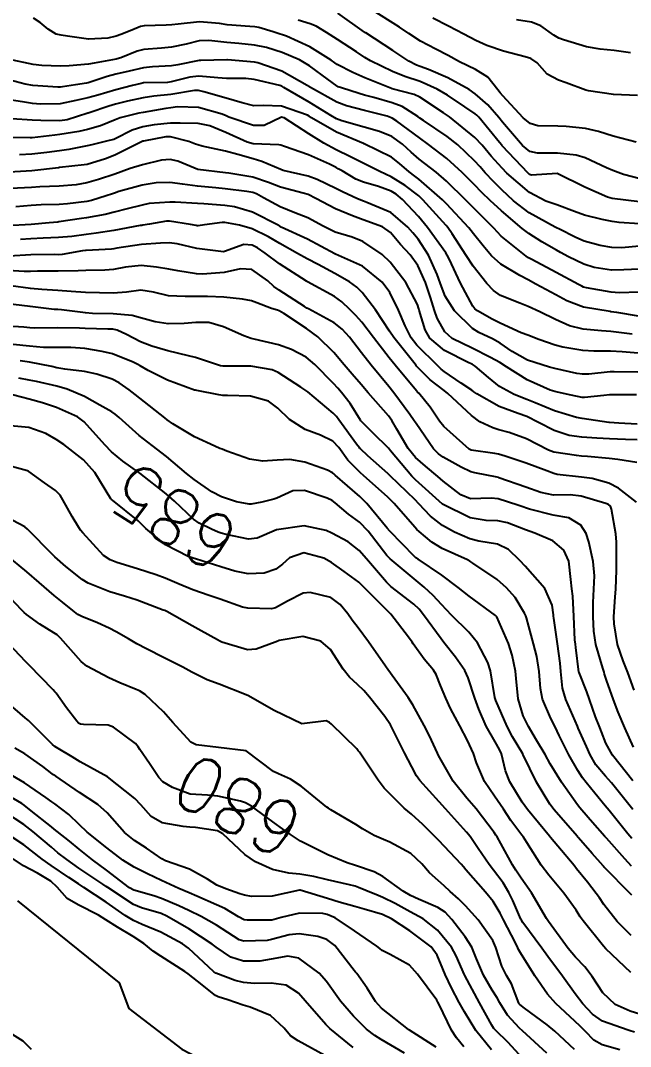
# Model space of a CAD drawing. Header units: metres. Extents: x 292545 to 299085, y 7450245 to 7463078.
# Drawn here: x 296658.6 to 296702.7, y 7454536.2 to 7454610.3 of the extents above; entities that cross this region are included whole.
import ezdxf
from ezdxf.enums import TextEntityAlignment as Align

# ---------------------------------------------------------------- set-up
doc = ezdxf.new("R2010")
doc.units = ezdxf.units.M
for name, color, linetype in [('Cotas', 45, 'Continuous'), ('Curvas de Nivel 1m', 11, 'Continuous'), ('Curvas de Nivel 5m', 15, 'Continuous'), ('Hidrografia', 140, 'Continuous')]:
    doc.layers.add(name, color=color, linetype=linetype)
doc.styles.add('Style-STANDARD', font='STANDARD.shx')

msp = doc.modelspace()

# ---------------------------------------------------------------- linework, layer by layer
at = {"layer": 'Curvas de Nivel 1m', "flags": 128}
for points, elevation in [([(296703.439, 7454598.886), (296702.235, 7454599.198), (296701.642, 7454599.404), (296701.446, 7454599.478), (296700.999, 7454599.663), (296699.455, 7454600.399), (296698.815, 7454600.598), (296697.458, 7454600.729), (296696.004, 7454600.728), (296695.459, 7454600.859), (296694.932, 7454601.285), (296693.488, 7454602.963), (296693.214, 7454603.304), (296692.419, 7454604.233), (296691.51, 7454605.024), (296691.058, 7454605.335), (296689.521, 7454606.184), (296688.122, 7454606.769), (296687.529, 7454606.992), (296687.257, 7454607.101), (296686.698, 7454607.383), (296685.544, 7454608.144), (296683.594, 7454609.42), (296683.563, 7454609.441), (296683.498, 7454609.486), (296681.577, 7454610.852)], 708), ([(296703.133, 7454601.52), (296701.474, 7454601.97), (296700.413, 7454602.287), (296699.482, 7454602.518), (296698.081, 7454602.654), (296697.484, 7454602.673), (296696.046, 7454602.713), (296695.487, 7454602.868), (296694.985, 7454603.285), (296693.509, 7454604.881), (296693.304, 7454605.096), (296693.139, 7454605.306), (296692.423, 7454606.218), (296691.527, 7454606.782), (296690.36, 7454607.342), (296689.54, 7454607.792), (296688.654, 7454608.251), (296687.555, 7454608.84), (296686.701, 7454609.383), (296686.021, 7454609.847), (296685.57, 7454610.137), (296683.685, 7454611.315)], 709), ([(296703.397, 7454595.63), (296701.905, 7454595.709), (296701.399, 7454595.782), (296700.685, 7454595.932), (296699.403, 7454596.257), (296698.685, 7454596.52), (296697.41, 7454597.006), (296696.604, 7454597.268), (296695.422, 7454597.88), (296693.787, 7454599.297), (296693.446, 7454599.658), (296692.664, 7454600.521), (296691.999, 7454601.322), (296691.471, 7454601.872), (296689.639, 7454603.349), (296689.494, 7454603.454), (296689.205, 7454603.643), (296687.507, 7454604.783), (296687.104, 7454604.971), (296685.513, 7454605.382), (296685.454, 7454605.401), (296683.521, 7454606.187), (296682.655, 7454606.564), (296681.53, 7454607.144), (296681.353, 7454607.264), (296681.102, 7454607.446), (296679.547, 7454608.421), (296677.867, 7454609.179), (296677.561, 7454609.295), (296677.415, 7454609.346), (296676.898, 7454609.5), (296675.858, 7454609.808), (296675.566, 7454609.858), (296675.205, 7454609.885), (296673.568, 7454610.02), (296673.006, 7454610.109), (296671.57, 7454610.235), (296670.039, 7454610.054), (296669.567, 7454610), (296669.171, 7454609.99), (296667.566, 7454609.934), (296667.301, 7454609.878), (296666.688, 7454609.619), (296665.887, 7454609.299), (296665.558, 7454609.187), (296664.955, 7454609.037), (296663.556, 7454608.97), (296662.034, 7454609.2), (296661.559, 7454609.26), (296661.215, 7454609.34), (296660.64, 7454609.694), (296660.039, 7454610.175), (296659.571, 7454610.484)], 706), ([(296703.375, 7454597.219), (296701.417, 7454597.464), (296701.073, 7454597.558), (296699.429, 7454598.281), (296697.443, 7454599.26), (296695.569, 7454599.15), (296695.442, 7454599.195), (296695.336, 7454599.281), (296693.463, 7454601.264), (296693.447, 7454601.285), (296693.43, 7454601.3), (296693.263, 7454601.507), (296691.761, 7454603.326), (296691.634, 7454603.468), (296691.495, 7454603.586), (296690.754, 7454604.084), (296689.509, 7454604.915), (296688.767, 7454605.357), (296687.518, 7454605.907), (296686.42, 7454606.284), (296685.525, 7454606.639), (296683.928, 7454607.416), (296683.536, 7454607.64), (296682.919, 7454608.049), (296681.555, 7454608.944), (296680.765, 7454609.452), (296680.007, 7454609.903), (296679.569, 7454610.085), (296678.709, 7454610.341)], 707), ([(296702.743, 7454607.994), (296701.547, 7454608.146), (296700.531, 7454608.238), (296699.551, 7454608.427), (296697.883, 7454608.922), (296697.56, 7454609.039), (296697.188, 7454609.256), (296696.245, 7454609.945), (296695.572, 7454610.194), (296694.49, 7454610.375)], 711), ([(296703.36, 7454592.34), (296702.26, 7454592.3), (296701.359, 7454592.284), (296700.115, 7454592.469), (296699.365, 7454592.709), (296698.245, 7454593.247), (296697.678, 7454593.558), (296697.378, 7454593.723), (296696.322, 7454594.332), (296695.389, 7454594.914), (296694.894, 7454595.285), (296693.412, 7454596.558), (296692.581, 7454597.313), (296691.99, 7454597.883), (296691.434, 7454598.458), (296690.574, 7454599.339), (296689.453, 7454600.354), (296688.131, 7454601.363), (296687.47, 7454601.831), (296685.844, 7454603.038), (296685.491, 7454603.267), (296685.146, 7454603.403), (296683.497, 7454603.811), (296682.202, 7454604.142), (296681.503, 7454604.411), (296679.609, 7454605.469), (296679.548, 7454605.505), (296679.514, 7454605.532), (296679.355, 7454605.632), (296677.53, 7454606.66), (296675.795, 7454607.26), (296675.54, 7454607.304), (296673.596, 7454607.486), (296673.542, 7454607.487), (296671.669, 7454607.43), (296671.541, 7454607.419), (296670.003, 7454607.116), (296669.535, 7454607.041), (296668.176, 7454606.961), (296667.532, 7454606.896), (296666.485, 7454606.664), (296665.525, 7454606.433), (296664.9, 7454606.268), (296663.515, 7454605.814), (296663.394, 7454605.782), (296662.596, 7454605.669), (296661.66, 7454605.53), (296661.511, 7454605.513), (296661.331, 7454605.503), (296659.512, 7454605.626), (296658.969, 7454605.715), (296657.519, 7454606.107)], 704), ([(296703.338, 7454590.695), (296701.904, 7454590.638), (296701.338, 7454590.675), (296699.56, 7454591.009), (296699.341, 7454591.054), (296699.216, 7454591.106), (296698.972, 7454591.236), (296697.356, 7454592.114), (296695.597, 7454593.05), (296695.371, 7454593.171), (296695.201, 7454593.282), (296693.387, 7454594.736), (296693.108, 7454595.022), (296692.849, 7454595.308), (296691.414, 7454596.751), (296690.833, 7454597.336), (296689.437, 7454598.714), (296688.679, 7454599.358), (296687.452, 7454600.307), (296686.885, 7454600.806), (296686.261, 7454601.388), (296685.471, 7454601.946), (296684.577, 7454602.309), (296683.481, 7454602.622), (296681.871, 7454603.061), (296681.489, 7454603.21), (296681.071, 7454603.454), (296679.502, 7454604.427), (296677.679, 7454605.488), (296677.514, 7454605.575), (296677.385, 7454605.622), (296675.521, 7454606.05), (296674.926, 7454606.122), (296673.522, 7454606.135), (296672.899, 7454606.17), (296671.524, 7454606.287), (296670.871, 7454606.221), (296669.517, 7454605.883), (296669.263, 7454605.846), (296667.516, 7454605.805), (296667.349, 7454605.778), (296666.722, 7454605.622), (296665.51, 7454605.308), (296664.225, 7454604.933), (296663.504, 7454604.742), (296662.637, 7454604.533), (296661.499, 7454604.303), (296660.064, 7454604.267), (296659.499, 7454604.333), (296658.766, 7454604.451), (296657.502, 7454604.633)], 703), ([(296703.32, 7454588.939), (296701.756, 7454589.206), (296701.323, 7454589.268), (296701.257, 7454589.278), (296699.327, 7454589.604), (296698.142, 7454590.059), (296697.335, 7454590.493), (296695.899, 7454591.274), (296695.347, 7454591.574), (296694.739, 7454591.9), (296693.364, 7454592.702), (296692.688, 7454593.31), (296692.083, 7454594.023), (296691.389, 7454594.912), (296691.044, 7454595.333), (296689.419, 7454597.074), (296689.138, 7454597.353), (296687.438, 7454598.856), (296687.147, 7454599.081), (296686.737, 7454599.381), (296686.039, 7454599.982), (296685.453, 7454600.435), (296683.485, 7454601.397), (296683.463, 7454601.405), (296683.426, 7454601.421), (296681.475, 7454602.243), (296679.666, 7454603.292), (296679.492, 7454603.406), (296679.38, 7454603.471), (296677.499, 7454604.139), (296676.165, 7454604.176), (296675.499, 7454604.165), (296674.665, 7454604.364), (296673.505, 7454604.709), (296671.893, 7454605.173), (296671.51, 7454605.262), (296671.2, 7454605.255), (296669.507, 7454604.972), (296668.263, 7454604.844), (296667.504, 7454604.738), (296666.365, 7454604.491), (296665.499, 7454604.276), (296665.01, 7454604.133), (296663.596, 7454603.659), (296663.52, 7454603.632), (296663.492, 7454603.622), (296662.01, 7454603.15), (296661.484, 7454603.081), (296660.093, 7454603.091), (296659.484, 7454603.108), (296658, 7454603.21)], 702), ([(296702.848, 7454587.654), (296701.309, 7454587.837), (296700.633, 7454587.894), (296699.311, 7454588), (296698.319, 7454588.251), (296697.317, 7454588.715), (296696.187, 7454589.271), (296695.327, 7454589.653), (296694.725, 7454589.89), (296693.334, 7454590.432), (296692.83, 7454590.799), (296692.346, 7454591.315), (296691.361, 7454592.567), (296690.86, 7454593.335), (296689.845, 7454594.889), (296689.516, 7454595.349), (296689.395, 7454595.499), (296687.715, 7454597.367), (296687.426, 7454597.647), (296686.452, 7454598.404), (296685.439, 7454599.017), (296684.621, 7454599.408), (296683.449, 7454599.988), (296682.497, 7454600.478), (296681.458, 7454600.979), (296680.55, 7454601.459), (296679.473, 7454602.124), (296677.691, 7454603.287), (296677.49, 7454603.325), (296676.247, 7454602.743), (296675.481, 7454602.729), (296673.698, 7454603.33), (296673.491, 7454603.419), (296673.209, 7454603.543), (296671.498, 7454604.044), (296669.992, 7454604.077), (296669.497, 7454604.015), (296669.129, 7454603.961), (296667.494, 7454603.678), (296667.189, 7454603.615), (296665.847, 7454603.275), (296665.485, 7454603.141), (296664.412, 7454602.717), (296663.475, 7454602.433), (296662.851, 7454602.287), (296661.469, 7454602.077), (296661.11, 7454602.043), (296659.465, 7454601.849), (296659.336, 7454601.84), (296657.465, 7454601.868)], 701), ([(296703.27, 7454584.892), (296701.552, 7454584.926), (296701.27, 7454584.915), (296699.728, 7454584.766), (296699.268, 7454584.752), (296698.845, 7454584.812), (296697.272, 7454585.17), (296696.87, 7454585.264), (296695.28, 7454585.765), (296694.177, 7454586.404), (296693.299, 7454587.007), (296692.752, 7454587.308), (296691.757, 7454587.772), (296691.31, 7454588.061), (296690.01, 7454589.343), (296689.333, 7454590.401), (296689.072, 7454591.086), (296688.975, 7454591.356), (296688.758, 7454591.949), (296688.141, 7454593.362), (296687.384, 7454594.504), (296686.987, 7454594.974), (296686.635, 7454595.381), (296685.409, 7454596.449), (296683.663, 7454597.174), (296683.42, 7454597.253), (296683, 7454597.426), (296681.915, 7454597.93), (296681.43, 7454598.17), (296680.07, 7454598.831), (296679.439, 7454599.065), (296677.628, 7454599.488), (296677.443, 7454599.547), (296676.075, 7454600.136), (296675.451, 7454600.318), (296674.341, 7454600.644), (296673.456, 7454600.883), (296671.768, 7454601.249), (296671.461, 7454601.325), (296671.287, 7454601.388), (296670.805, 7454601.57), (296669.468, 7454601.911), (296669.148, 7454601.913), (296667.52, 7454601.609), (296667.477, 7454601.596), (296667.425, 7454601.573), (296665.452, 7454600.578), (296664.777, 7454600.32), (296663.446, 7454599.923), (296663.229, 7454599.878), (296661.443, 7454599.69), (296661.374, 7454599.681), (296659.44, 7454599.457), (296657.814, 7454599.351)], 699), ([(296703.173, 7454583.271), (296701.253, 7454583.26), (296701.209, 7454583.255), (296700.807, 7454583.214), (296699.408, 7454583.071), (296699.251, 7454583.079), (296698.443, 7454583.242), (296697.451, 7454583.453), (296697.255, 7454583.493), (296696.923, 7454583.596), (296695.264, 7454584.354), (296693.761, 7454585.295), (296693.278, 7454585.611), (296692.622, 7454585.97), (296691.292, 7454586.629), (296689.844, 7454587.345), (296689.308, 7454587.811), (296688.763, 7454588.804), (296688.553, 7454589.362), (296688.263, 7454590.297), (296687.905, 7454591.372), (296687.361, 7454592.608), (296686.793, 7454593.379), (296686.114, 7454594.123), (296685.389, 7454594.989), (296684.799, 7454595.406), (296683.4, 7454595.923), (296682.643, 7454596.193), (296681.412, 7454596.696), (296679.982, 7454597.464), (296679.426, 7454597.734), (296679.059, 7454597.841), (296677.431, 7454598.265), (296676.55, 7454598.619), (296675.438, 7454598.993), (296673.699, 7454599.278), (296673.441, 7454599.311), (296671.443, 7454599.56), (296670.011, 7454600.144), (296669.45, 7454600.28), (296668.82, 7454600.226), (296667.446, 7454599.9), (296666.566, 7454599.623), (296665.439, 7454599.22), (296664.261, 7454598.826), (296663.432, 7454598.595), (296662.646, 7454598.453), (296661.429, 7454598.337), (296660.021, 7454598.293), (296659.428, 7454598.26), (296658.922, 7454598.221), (296657.427, 7454598.143)], 698), ([(296703.222, 7454581.143), (296701.896, 7454581.203), (296701.224, 7454581.262), (296701.163, 7454581.271), (296699.228, 7454581.546), (296698.838, 7454581.626), (296697.236, 7454582.107), (296695.84, 7454582.678), (296695.248, 7454582.931), (296694.335, 7454583.289), (296693.259, 7454583.867), (296692.465, 7454584.512), (296691.501, 7454585.327), (296691.275, 7454585.469), (296691.042, 7454585.567), (296689.29, 7454586.456), (296688.228, 7454587.366), (296687.89, 7454587.952), (296687.463, 7454589.378), (296687.431, 7454589.485), (296687.327, 7454589.801), (296686.495, 7454591.388), (296685.365, 7454592.864), (296684.788, 7454593.406), (296683.382, 7454594.344), (296682.604, 7454594.65), (296681.389, 7454595.03), (296680.519, 7454595.459), (296679.402, 7454596.054), (296678.471, 7454596.415), (296677.413, 7454596.854), (296676.209, 7454597.508), (296675.699, 7454597.789), (296675.427, 7454597.886), (296674.993, 7454597.959), (296673.429, 7454598.153), (296672.744, 7454598.232), (296671.431, 7454598.355), (296670.35, 7454598.494), (296669.433, 7454598.613), (296668.44, 7454598.592), (296667.431, 7454598.412), (296665.744, 7454597.954), (296665.425, 7454597.845), (296665.27, 7454597.796), (296664.827, 7454597.646), (296663.753, 7454597.321), (296663.417, 7454597.249), (296662.024, 7454597.063), (296661.413, 7454597.013), (296660.124, 7454596.988), (296659.411, 7454596.948), (296658.281, 7454596.85)], 697), ([(296703.211, 7454580.015), (296702.377, 7454580.033), (296701.212, 7454580.077), (296700.299, 7454580.133), (296699.213, 7454580.207), (296698.294, 7454580.324), (296697.217, 7454580.672), (296696.079, 7454581.271), (296695.229, 7454581.698), (296694.603, 7454581.916), (296693.24, 7454582.407), (296691.618, 7454583.325), (296691.411, 7454583.484), (296691.256, 7454583.606), (296690.499, 7454584.099), (296689.269, 7454584.944), (296689.043, 7454585.125), (296688.794, 7454585.357), (296687.295, 7454586.861), (296686.885, 7454587.384), (296686.448, 7454588.253), (296685.969, 7454589.394), (296685.335, 7454590.657), (296684.779, 7454591.406), (296683.36, 7454592.559), (296681.394, 7454593.428), (296681.373, 7454593.436), (296681.351, 7454593.45), (296679.383, 7454594.506), (296677.487, 7454595.394), (296677.392, 7454595.442), (296677.361, 7454595.458), (296677.308, 7454595.491), (296675.407, 7454596.469), (296674.102, 7454596.843), (296673.414, 7454596.94), (296671.894, 7454597.077), (296671.416, 7454597.093), (296669.815, 7454597.186), (296669.417, 7454597.198), (296667.935, 7454597.085), (296667.414, 7454596.984), (296666.339, 7454596.696), (296665.405, 7454596.459), (296664.744, 7454596.306), (296663.399, 7454596.068), (296663.05, 7454596.012), (296661.394, 7454595.762), (296661.325, 7454595.75), (296660.71, 7454595.69), (296659.392, 7454595.581), (296657.643, 7454595.475)], 696), ([(296703.158, 7454575.51), (296701.861, 7454576.515), (296701.178, 7454576.882), (296699.958, 7454577.222), (296699.184, 7454577.316), (296697.434, 7454577.505), (296697.186, 7454577.568), (296696.693, 7454577.76), (296695.193, 7454578.325), (296693.676, 7454578.817), (296693.2, 7454578.964), (296692.921, 7454579.025), (296691.202, 7454579.269), (296691.06, 7454579.331), (296689.227, 7454580.974), (296688.927, 7454581.355), (296688.25, 7454582.371), (296687.423, 7454583.377), (296687.335, 7454583.46), (296687.255, 7454583.543), (296685.72, 7454585.396), (296685.281, 7454585.937), (296684.145, 7454587.412), (296683.314, 7454588.504), (296682.884, 7454588.992), (296682.446, 7454589.433), (296681.868, 7454589.981), (296681.332, 7454590.371), (296679.381, 7454591.431), (296679.343, 7454591.452), (296679.31, 7454591.47), (296677.362, 7454592.731), (296676.328, 7454593.506), (296675.759, 7454593.897), (296675.378, 7454594.075), (296674.776, 7454594.129), (296673.374, 7454593.617), (296673.309, 7454593.605), (296671.376, 7454593.831), (296669.965, 7454594.167), (296669.38, 7454594.252), (296668.744, 7454594.232), (296667.378, 7454594.119), (296665.603, 7454593.864), (296665.375, 7454593.826), (296665.212, 7454593.804), (296663.373, 7454593.705), (296663.332, 7454593.702), (296663.108, 7454593.663), (296661.634, 7454593.414), (296661.37, 7454593.393), (296661.085, 7454593.399), (296659.37, 7454593.385), (296657.81, 7454593.284)], 694), ([(296703, 7454561.92), (296702.552, 7454563.195), (296702.198, 7454564.022), (296701.786, 7454565.202), (296701.542, 7454566.719), (296701.525, 7454567.205), (296701.619, 7454568.664), (296701.672, 7454569.204), (296701.73, 7454570.577), (296701.728, 7454571.204), (296701.711, 7454572.621), (296701.664, 7454573.205), (296701.357, 7454575.001), (296701.287, 7454575.209), (296701.155, 7454575.333), (296700.96, 7454575.408), (296699.164, 7454575.939), (296698.384, 7454576.022), (296697.164, 7454575.997), (296696.242, 7454576.194), (296695.173, 7454576.596), (296693.208, 7454577.274), (296693.183, 7454577.284), (296693.085, 7454577.301), (296691.476, 7454577.616), (296691.187, 7454577.707), (296690.496, 7454578.031), (296689.197, 7454578.756), (296688.845, 7454579.001), (296688.487, 7454579.361), (296687.23, 7454581.181), (296687.1, 7454581.381), (296686.776, 7454581.846), (296685.625, 7454583.396), (296685.258, 7454583.864), (296683.979, 7454585.413), (296683.286, 7454586.31), (296682.413, 7454587.433), (296681.883, 7454588.015), (296681.313, 7454588.467), (296679.446, 7454589.469), (296679.324, 7454589.532), (296679.154, 7454589.642), (296677.336, 7454590.836), (296676.946, 7454591.103), (296676.523, 7454591.502), (296675.355, 7454592.325), (296674.524, 7454592.36), (296673.352, 7454592.117), (296671.787, 7454591.994), (296671.357, 7454592.008), (296670.009, 7454592.23), (296669.361, 7454592.354), (296668.459, 7454592.502), (296667.363, 7454592.602), (296666.223, 7454592.488), (296665.36, 7454592.321), (296664.73, 7454592.276), (296663.359, 7454592.247), (296662.797, 7454592.227), (296661.358, 7454592.199), (296659.847, 7454592.192), (296659.358, 7454592.18), (296658.887, 7454592.186), (296657.358, 7454592.273)], 693), ([(296702.949, 7454557.795), (296702.332, 7454559.196), (296701.849, 7454560.332), (296701.502, 7454561.205), (296701.007, 7454562.642), (296700.866, 7454563.067), (296700.825, 7454563.212), (296700.735, 7454563.493), (296700.219, 7454565.218), (296700.08, 7454566.187), (296700.044, 7454567.22), (296700.042, 7454568.251), (296700.09, 7454569.22), (296700.138, 7454570.179), (296700.047, 7454571.221), (296699.713, 7454572.638), (296699.52, 7454573.226), (296699.139, 7454573.847), (296698.269, 7454574.368), (296697.146, 7454574.57), (296695.425, 7454575.002), (296695.151, 7454575.092), (296695.012, 7454575.143), (296694.589, 7454575.288), (296693.159, 7454575.745), (296692.671, 7454575.804), (296691.159, 7454575.735), (296690.476, 7454576.025), (296689.178, 7454577.031), (296688.792, 7454577.356), (296687.917, 7454578.096), (296687.197, 7454578.739), (296686.659, 7454579.385), (296685.834, 7454580.784), (296685.488, 7454581.397), (296685.236, 7454581.751), (296683.768, 7454583.415), (296683.259, 7454583.999), (296682.6, 7454584.764), (296682.026, 7454585.439), (296681.286, 7454586.323), (296680.119, 7454587.462), (296679.309, 7454588.053), (296677.671, 7454589.135), (296677.321, 7454589.329), (296677.204, 7454589.374), (296676.783, 7454589.498), (296675.714, 7454589.901), (296675.328, 7454590.066), (296674.685, 7454590.171), (296673.331, 7454590.324), (296672.148, 7454590.375), (296671.335, 7454590.37), (296670.543, 7454590.37), (296669.335, 7454590.417), (296668.254, 7454590.686), (296667.341, 7454590.825), (296666.289, 7454590.675), (296665.338, 7454590.617), (296664.345, 7454590.642), (296663.338, 7454590.656), (296662.289, 7454590.72), (296661.34, 7454590.81), (296660.166, 7454590.872), (296659.341, 7454590.942), (296657.921, 7454591.148)], 692), ([(296702.915, 7454555.356), (296701.442, 7454557.205), (296700.952, 7454558.086), (296700.64, 7454558.895), (296700.514, 7454559.217), (296700.214, 7454559.981), (296699.775, 7454561.228), (296699.568, 7454561.801), (296699.013, 7454563.192), (296699.003, 7454563.22), (296698.783, 7454564.986), (296698.75, 7454565.234), (296698.717, 7454565.555), (296698.629, 7454567.237), (296698.553, 7454568.713), (296698.491, 7454569.239), (296698.415, 7454569.919), (296698.279, 7454571.243), (296697.914, 7454572.042), (296697.127, 7454572.701), (296695.812, 7454573.273), (296695.135, 7454573.51), (296693.84, 7454574), (296693.141, 7454574.161), (296692.288, 7454574.172), (296691.143, 7454574.371), (296689.153, 7454575.35), (296687.179, 7454577.114), (296686.916, 7454577.383), (296685.39, 7454579.209), (296685.236, 7454579.4), (296685.203, 7454579.439), (296684.163, 7454580.466), (296683.232, 7454581.385), (296683.206, 7454581.42), (296682.454, 7454582.641), (296681.833, 7454583.441), (296681.563, 7454583.752), (296681.259, 7454584.075), (296679.903, 7454585.464), (296679.281, 7454585.979), (296678.233, 7454586.537), (296677.294, 7454586.87), (296675.535, 7454587.281), (296675.3, 7454587.343), (296674.778, 7454587.525), (296673.309, 7454588.171), (296672.238, 7454588.482), (296671.312, 7454588.501), (296670.468, 7454588.422), (296669.311, 7454588.406), (296668.371, 7454588.541), (296667.315, 7454588.836), (296666.694, 7454588.997), (296665.318, 7454589.127), (296663.826, 7454589.147), (296663.318, 7454589.184), (296661.589, 7454589.409), (296661.32, 7454589.429), (296661.073, 7454589.437), (296659.322, 7454589.64), (296658.725, 7454589.716), (296657.325, 7454589.887)], 691), ([(296702.821, 7454551.191), (296702.547, 7454551.523), (296701.184, 7454553.207), (296700.896, 7454553.559), (296700.145, 7454554.461), (296699.518, 7454555.231), (296699.263, 7454555.572), (296698.931, 7454556.094), (296698.285, 7454557.247), (296697.577, 7454558.634), (296697.279, 7454559.257), (296696.972, 7454559.876), (296696.371, 7454561.266), (296696.237, 7454562.032), (296696.142, 7454563.269), (296695.955, 7454564.339), (296695.732, 7454565.273), (296695.204, 7454567.135), (296695.157, 7454567.279), (296695.065, 7454567.487), (296694.386, 7454568.6), (296693.778, 7454569.3), (296693.092, 7454569.902), (296691.344, 7454571.093), (296691.112, 7454571.248), (296690.96, 7454571.332), (296689.121, 7454572.163), (296688.372, 7454572.608), (296687.452, 7454573.375), (296687.284, 7454573.528), (296687.136, 7454573.687), (296685.653, 7454575.395), (296685.16, 7454575.886), (296683.454, 7454577.417), (296683.185, 7454577.651), (296682.297, 7454578.537), (296681.641, 7454579.443), (296681.21, 7454579.912), (296680.33, 7454580.345), (296679.222, 7454580.755), (296678.083, 7454581.481), (296677.241, 7454582.295), (296676.554, 7454582.809), (296675.249, 7454583.168), (296673.585, 7454583.202), (296673.25, 7454583.219), (296672.963, 7454583.258), (296671.39, 7454583.568), (296671.271, 7454583.588), (296671.253, 7454583.594), (296671.221, 7454583.602), (296669.26, 7454584.333), (296667.856, 7454585.015), (296667.27, 7454585.35), (296667.106, 7454585.447), (296666.777, 7454585.617), (296665.282, 7454586.225), (296664.526, 7454586.406), (296663.287, 7454586.6), (296662.278, 7454586.68), (296661.288, 7454586.673), (296660.288, 7454586.695), (296659.289, 7454586.786), (296658.102, 7454586.91)], 689), ([(296702.805, 7454549.19), (296702.334, 7454549.712), (296700.987, 7454551.209), (296700.874, 7454551.338), (296699.998, 7454552.337), (296699.213, 7454553.235), (296699.069, 7454553.411), (296698.899, 7454553.628), (296697.755, 7454555.252), (296696.936, 7454556.596), (296696.553, 7454557.264), (296695.93, 7454558.293), (296695.356, 7454559.276), (296694.975, 7454560.063), (296694.607, 7454561.286), (296694.468, 7454562.749), (296694.415, 7454563.289), (296694.182, 7454564.45), (296693.917, 7454565.297), (296693.061, 7454567.208), (296692.977, 7454567.311), (296691.077, 7454568.711), (296690.278, 7454569.338), (296689.096, 7454570.227), (296687.388, 7454571.376), (296687.221, 7454571.486), (296687.115, 7454571.576), (296685.34, 7454573.398), (296685.135, 7454573.633), (296683.668, 7454575.415), (296683.16, 7454575.918), (296681.371, 7454577.447), (296681.279, 7454577.544), (296681.185, 7454577.634), (296680.823, 7454577.817), (296679.192, 7454578.401), (296678.097, 7454578.577), (296677.193, 7454578.534), (296676.154, 7454578.467), (296675.194, 7454578.602), (296673.547, 7454579.189), (296673.201, 7454579.326), (296673.049, 7454579.39), (296672.678, 7454579.548), (296671.213, 7454580.23), (296669.655, 7454581.157), (296669.231, 7454581.465), (296669.068, 7454581.592), (296667.247, 7454583.011), (296666.913, 7454583.279), (296666.492, 7454583.621), (296665.767, 7454584.141), (296665.26, 7454584.391), (296664.153, 7454584.762), (296663.266, 7454584.957), (296661.828, 7454585.114), (296661.268, 7454585.221), (296660.893, 7454585.309), (296659.272, 7454585.612), (296658.609, 7454585.717)], 688), ([(296702.822, 7454547.082), (296702.726, 7454547.191), (296700.842, 7454549.11), (296700.797, 7454549.165), (296700.754, 7454549.211), (296699.967, 7454550.112), (296698.971, 7454551.239), (296698.926, 7454551.292), (296698.874, 7454551.349), (296697.209, 7454553.257), (296696.899, 7454553.667), (296695.937, 7454555.27), (296694.978, 7454557.244), (296694.957, 7454557.28), (296694.943, 7454557.309), (296694.209, 7454558.545), (296693.813, 7454559.297), (296692.991, 7454561.173), (296692.939, 7454561.311), (296692.918, 7454561.387), (296692.611, 7454563.314), (296692.42, 7454563.915), (296691.679, 7454565.324), (296691.045, 7454566.106), (296689.798, 7454567.343), (296689.07, 7454568.099), (296688.473, 7454568.756), (296687.822, 7454569.369), (296687.092, 7454569.959), (296685.352, 7454571.398), (296685.115, 7454571.65), (296683.769, 7454573.414), (296683.139, 7454574.055), (296682.353, 7454574.64), (296681.383, 7454575.447), (296681.155, 7454575.621), (296680.814, 7454575.798), (296679.166, 7454576.347), (296678.315, 7454576.33), (296677.157, 7454575.798), (296676.947, 7454575.711), (296676.07, 7454575.511), (296675.312, 7454575.357), (296675.151, 7454575.349), (296674.254, 7454575.529), (296673.158, 7454575.885), (296672.46, 7454576.254), (296671.176, 7454577.139), (296670.639, 7454577.575), (296669.195, 7454578.799), (296668.138, 7454579.601), (296667.214, 7454580.331), (296665.751, 7454581.632), (296665.468, 7454581.87), (296665.237, 7454582.031), (296664.372, 7454582.518), (296663.248, 7454583.132), (296662.01, 7454583.672), (296661.255, 7454583.896), (296659.79, 7454584.234), (296659.259, 7454584.334), (296658.506, 7454584.472)], 687), ([(296702.788, 7454544.179), (296701.764, 7454545.2), (296700.815, 7454546.412), (296700.496, 7454546.891), (296700.262, 7454547.218), (296699.627, 7454548.024), (296698.841, 7454549.008), (296698.654, 7454549.242), (296697.483, 7454550.635), (296696.953, 7454551.259), (296696.874, 7454551.351), (296695.282, 7454553.276), (296694.901, 7454553.811), (296694.016, 7454555.294), (296693.707, 7454556.074), (296693.408, 7454557.303), (296693.272, 7454557.63), (296692.952, 7454558.169), (296692.309, 7454559.317), (296691.764, 7454560.54), (296691.48, 7454561.325), (296691.008, 7454562.802), (296690.76, 7454563.333), (296690.07, 7454564.292), (296689.238, 7454565.348), (296689.037, 7454565.616), (296687.774, 7454567.369), (296687.456, 7454567.764), (296687.07, 7454568.119), (296685.417, 7454569.397), (296685.088, 7454569.709), (296683.641, 7454571.415), (296683.119, 7454572.002), (296682.321, 7454572.628), (296681.131, 7454573.267), (296680.718, 7454573.454), (296679.136, 7454573.791), (296677.133, 7454573.5), (296675.73, 7454572.911), (296675.126, 7454572.838), (296673.496, 7454573.17), (296673.13, 7454573.273), (296672.93, 7454573.342), (296672.437, 7454573.55), (296671.546, 7454573.973), (296671.14, 7454574.264), (296669.755, 7454575.584), (296669.161, 7454576.099), (296667.253, 7454577.609), (296667.183, 7454577.659), (296666.028, 7454578.464), (296665.198, 7454579.15), (296664.725, 7454579.645), (296663.228, 7454581.311), (296662.76, 7454581.665), (296661.24, 7454582.347), (296660.223, 7454582.676), (296659.245, 7454582.941), (296657.588, 7454583.388)], 686), ([(296703.415, 7454538.484), (296702.718, 7454538.702), (296701.635, 7454539.201), (296700.735, 7454540.024), (296699.963, 7454541.222), (296699.444, 7454541.914), (296698.767, 7454542.62), (296698.23, 7454543.245), (296696.802, 7454545.181), (296696.749, 7454545.261), (296696.667, 7454545.398), (296695.572, 7454547.273), (296694.833, 7454548.333), (296694.45, 7454548.896), (296694.205, 7454549.29), (296693.349, 7454550.819), (296693.082, 7454551.307), (296693.005, 7454551.439), (296692.876, 7454551.627), (296691.583, 7454553.323), (296690.905, 7454554.113), (296689.916, 7454555.34), (296688.94, 7454557.014), (296688.833, 7454557.243), (296688.781, 7454557.352), (296688.195, 7454558.601), (296687.808, 7454559.367), (296686.985, 7454560.857), (296686.647, 7454561.383), (296685.685, 7454562.714), (296685.19, 7454563.398), (296685.015, 7454563.656), (296683.801, 7454565.412), (296683.053, 7454566.412), (296682.615, 7454566.983), (296682.291, 7454567.432), (296681.743, 7454568.113), (296681.075, 7454568.619), (296679.564, 7454568.979), (296679.077, 7454568.914), (296677.939, 7454568.354), (296677.067, 7454567.874), (296676.771, 7454567.798), (296675.066, 7454567.837), (296674.67, 7454567.921), (296673.072, 7454568.487), (296672.276, 7454568.753), (296671.079, 7454569.172), (296670.104, 7454569.58), (296669.089, 7454570.004), (296668.449, 7454570.24), (296667.099, 7454570.674), (296665.603, 7454571.135), (296665.108, 7454571.325), (296664.635, 7454571.645), (296663.129, 7454573.29), (296662.959, 7454573.49), (296662.838, 7454573.664), (296662.355, 7454574.462), (296661.692, 7454575.682), (296661.5, 7454576.019), (296661.169, 7454576.339), (296660.376, 7454576.893), (296659.235, 7454577.709), (296659.206, 7454577.732), (296659.183, 7454577.741), (296659.136, 7454577.758), (296657.189, 7454578.299)], 684), ([(296703.012, 7454537.187), (296702.704, 7454537.292), (296702.56, 7454537.336), (296700.711, 7454537.986), (296699.991, 7454538.496), (296699.297, 7454539.231), (296698.734, 7454539.968), (296697.818, 7454541.249), (296696.767, 7454542.655), (296696.319, 7454543.265), (296694.958, 7454545.121), (296694.844, 7454545.28), (296694.804, 7454545.36), (296694.233, 7454546.705), (296693.943, 7454547.293), (296693.516, 7454547.986), (296692.839, 7454548.896), (296692.52, 7454549.313), (296691.713, 7454550.469), (296691.13, 7454551.327), (296690.876, 7454551.654), (296689.37, 7454553.345), (296688.9, 7454553.849), (296687.496, 7454555.371), (296687.264, 7454555.713), (296686.933, 7454556.365), (296686.39, 7454557.386), (296685.845, 7454558.5), (296685.374, 7454559.396), (296684.972, 7454560.012), (296683.861, 7454561.417), (296683.46, 7454561.886), (296683.002, 7454562.32), (296682.421, 7454562.842), (296681.955, 7454563.436), (296681.034, 7454564.859), (296680.351, 7454565.457), (296679.046, 7454565.784), (296677.32, 7454565.496), (296677.126, 7454565.415), (296677.041, 7454565.375), (296675.671, 7454564.876), (296675.033, 7454564.836), (296673.195, 7454565.384), (296673.042, 7454565.45), (296672.865, 7454565.543), (296671.69, 7454566.201), (296671.053, 7454566.555), (296669.217, 7454567.588), (296669.064, 7454567.664), (296668.951, 7454567.705), (296667.071, 7454568.41), (296666.15, 7454568.7), (296665.077, 7454569.032), (296663.51, 7454569.656), (296663.087, 7454569.908), (296661.917, 7454570.861), (296661.111, 7454571.548), (296660.962, 7454571.692), (296659.131, 7454573.563), (296658.943, 7454573.712), (296657.147, 7454574.666)], 683), ([(296701.975, 7454535.912), (296700.694, 7454536.277), (296700.095, 7454536.617), (296699.483, 7454537.228), (296699.102, 7454537.629), (296698.71, 7454537.986), (296697.329, 7454539.254), (296696.733, 7454539.942), (296695.829, 7454541.269), (296694.769, 7454542.92), (296694.645, 7454543.155), (296694.59, 7454543.283), (296694.424, 7454543.639), (296693.56, 7454545.299), (296693.308, 7454545.802), (296692.816, 7454546.626), (296692.256, 7454547.316), (296690.839, 7454548.93), (296690.654, 7454549.146), (296690.484, 7454549.334), (296688.868, 7454551.046), (296688.572, 7454551.355), (296687.714, 7454552.2), (296686.889, 7454552.94), (296686.361, 7454553.385), (296684.914, 7454554.834), (296684.48, 7454555.407), (296683.859, 7454556.343), (296683.132, 7454557.427), (296683.053, 7454557.537), (296682.945, 7454557.665), (296681.127, 7454559.448), (296680.965, 7454559.586), (296680.722, 7454559.698), (296678.963, 7454559.47), (296676.977, 7454560.437), (296675.058, 7454561.519), (296674.993, 7454561.553), (296674.939, 7454561.575), (296673.001, 7454562.347), (296672.119, 7454562.668), (296671.009, 7454563.219), (296670.365, 7454563.576), (296669.023, 7454564.25), (296667.731, 7454564.905), (296667.038, 7454565.274), (296666.433, 7454565.619), (296665.544, 7454566.129), (296665.05, 7454566.388), (296664.192, 7454566.786), (296663.059, 7454567.227), (296662.78, 7454567.384), (296662.41, 7454567.67), (296661.662, 7454568.274), (296661.074, 7454568.765), (296659.988, 7454569.701), (296659.094, 7454570.469), (296657.577, 7454571.725)], 682), ([(296698.69, 7454535.938), (296697.265, 7454537.254), (296696.707, 7454537.708), (296695.062, 7454538.934), (296694.722, 7454539.197), (296694.68, 7454539.238), (296694.657, 7454539.281), (296694.133, 7454540.675), (296693.772, 7454541.295), (296693.424, 7454541.964), (296692.994, 7454543.307), (296692.78, 7454543.807), (296691.721, 7454545.321), (296690.813, 7454546.33), (296690.297, 7454546.817), (296689.689, 7454547.347), (296689.253, 7454547.779), (296688.831, 7454548.164), (296688.192, 7454548.715), (296687.635, 7454549.368), (296686.854, 7454550.101), (296685.343, 7454550.918), (296684.869, 7454551.114), (296684.208, 7454551.41), (296683.354, 7454551.899), (296682.881, 7454552.21), (296681.069, 7454553.27), (296680.892, 7454553.371), (296680.774, 7454553.451), (296678.915, 7454554.963), (296678.149, 7454555.482), (296677.288, 7454555.856), (296676.928, 7454556.044), (296674.943, 7454557.52), (296672.945, 7454557.771), (296671.341, 7454557.958), (296670.949, 7454558.162), (296669.641, 7454559.583), (296668.974, 7454560.353), (296667.643, 7454561.61), (296667.233, 7454561.855), (296666.996, 7454561.957), (296665.816, 7454562.443), (296665.005, 7454562.81), (296663.42, 7454563.656), (296663.018, 7454563.987), (296661.53, 7454565.683), (296661.271, 7454565.912), (296661.047, 7454566.063), (296660.036, 7454566.683), (296659.06, 7454567.381), (296658.883, 7454567.534), (296658.7, 7454567.714), (296657.08, 7454569.411)], 681), ([(296694.686, 7454535.564), (296693.863, 7454536.461), (296692.991, 7454537.306), (296692.856, 7454537.459), (296692.709, 7454537.691), (296691.825, 7454539.319), (296690.752, 7454541.277), (296690.734, 7454541.311), (296690.724, 7454541.33), (296690.135, 7454542.708), (296689.794, 7454543.345), (296688.791, 7454544.553), (296687.736, 7454545.371), (296686.808, 7454545.893), (296685.724, 7454546.48), (296684.818, 7454546.923), (296684.479, 7454547.064), (296683.589, 7454547.419), (296683.057, 7454547.659), (296682.826, 7454547.742), (296682.423, 7454547.838), (296680.83, 7454548.195), (296679.847, 7454548.446), (296678.834, 7454548.621), (296678.029, 7454548.677), (296676.845, 7454548.944), (296675.617, 7454549.512), (296674.858, 7454550.045), (296673.265, 7454551.536), (296672.875, 7454551.737), (296671.29, 7454551.977), (296670.877, 7454552.006), (296670.402, 7454552.05), (296668.88, 7454552.319), (296668.066, 7454552.783), (296667.336, 7454553.613), (296666.9, 7454554.087), (296664.923, 7454555.64), (296662.934, 7454556.741), (296662.355, 7454557.086), (296661.342, 7454557.684), (296661.101, 7454557.844), (296660.947, 7454557.985), (296659.196, 7454559.708), (296658.975, 7454559.918), (296657.704, 7454561.005)], 679), ([(296692.689, 7454535.91), (296691.542, 7454537.322), (296690.723, 7454538.651), (296690.347, 7454539.336), (296689.783, 7454540.385), (296689.326, 7454541.351), (296689.16, 7454541.757), (296688.767, 7454542.759), (296688.315, 7454543.365), (296686.79, 7454544.521), (296685.446, 7454545.394), (296684.806, 7454545.686), (296683.478, 7454546.088), (296682.811, 7454546.275), (296681.661, 7454546.595), (296680.817, 7454546.846), (296678.845, 7454547.448), (296678.823, 7454547.452), (296678.796, 7454547.444), (296676.818, 7454547.03), (296675.338, 7454546.995), (296674.819, 7454547.086), (296674.484, 7454547.189), (296673.473, 7454547.54), (296672.827, 7454547.818), (296672.151, 7454548.239), (296670.844, 7454548.966), (296669.117, 7454549.587), (296668.854, 7454549.717), (296667.74, 7454550.485), (296666.867, 7454551.046), (296666.149, 7454551.627), (296664.887, 7454553.054), (296664.211, 7454553.647), (296662.906, 7454554.505), (296661.18, 7454555.686), (296661.027, 7454555.791), (296660.925, 7454555.866), (296660.233, 7454556.394), (296658.939, 7454557.317), (296658.209, 7454557.717)], 678), ([(296690.691, 7454536.13), (296690.146, 7454536.787), (296689.787, 7454537.344), (296688.894, 7454539.194), (296688.811, 7454539.359), (296688.784, 7454539.41), (296688.734, 7454539.494), (296687.332, 7454541.374), (296686.759, 7454542.025), (296685.367, 7454542.794), (296684.77, 7454543.096), (296684.604, 7454543.235), (296684.398, 7454543.406), (296682.789, 7454544.522), (296681.383, 7454545.444), (296680.805, 7454545.698), (296680.487, 7454545.772), (296678.806, 7454545.786), (296677.479, 7454545.49), (296676.974, 7454545.323), (296676.8, 7454545.294), (296675.042, 7454545.275), (296674.8, 7454545.319), (296674.402, 7454545.526), (296673.398, 7454546.13), (296672.811, 7454546.397), (296671.371, 7454547.011), (296670.82, 7454547.256), (296670.089, 7454547.577), (296668.831, 7454548.161), (296667.804, 7454548.64), (296666.845, 7454549.109), (296666.034, 7454549.628), (296664.862, 7454550.524), (296663.456, 7454551.654), (296662.878, 7454552.197), (296662.129, 7454552.915), (296661.101, 7454553.687), (296660.895, 7454553.829), (296660.449, 7454554.145), (296658.915, 7454555.21), (296658.062, 7454555.719)], 677), ([(296688.69, 7454536.094), (296686.754, 7454537.328), (296686.703, 7454537.361), (296686.673, 7454537.38), (296684.726, 7454538.918), (296684.285, 7454539.407), (296683.688, 7454540.361), (296682.941, 7454541.427), (296682.851, 7454541.526), (296682.755, 7454541.645), (296681.347, 7454543.444), (296680.779, 7454543.885), (296680.125, 7454544.114), (296678.785, 7454544.303), (296678.05, 7454544.215), (296676.779, 7454543.885), (296676.453, 7454543.828), (296674.776, 7454543.758), (296674.434, 7454543.87), (296672.793, 7454544.916), (296671.68, 7454545.561), (296670.807, 7454545.988), (296670.074, 7454546.314), (296668.816, 7454546.863), (296668.262, 7454547.043), (296666.821, 7454547.448), (296666.499, 7454547.623), (296664.842, 7454548.901), (296663.838, 7454549.65), (296662.861, 7454550.428), (296662.182, 7454550.986), (296661.291, 7454551.684), (296661.059, 7454551.872), (296660.876, 7454552.028), (296659.406, 7454553.187), (296658.892, 7454553.598), (296658.73, 7454553.712), (296656.908, 7454554.766)], 676), ([(296682.689, 7454536.085), (296681.004, 7454537.447), (296680.707, 7454537.737), (296679.216, 7454539.465), (296678.738, 7454539.997), (296677.838, 7454540.578), (296676.745, 7454540.741), (296675.55, 7454540.707), (296674.745, 7454540.774), (296674.142, 7454540.924), (296672.752, 7454541.451), (296672.605, 7454541.551), (296670.77, 7454543.255), (296670.353, 7454543.574), (296668.785, 7454544.423), (296667.436, 7454544.968), (296666.797, 7454545.256), (296666.207, 7454545.626), (296664.812, 7454546.59), (296663.207, 7454547.656), (296662.827, 7454547.911), (296662.135, 7454548.369), (296660.846, 7454549.23), (296660.199, 7454549.697), (296658.863, 7454550.722), (296657.378, 7454551.725)], 674), ([(296680.625, 7454535.51), (296678.694, 7454536.552), (296678.14, 7454536.921), (296677.703, 7454537.485), (296676.717, 7454538.406), (296675.239, 7454539.001), (296674.727, 7454539.143), (296673.614, 7454539.537), (296672.921, 7454539.733), (296672.736, 7454539.832), (296671.432, 7454540.877), (296670.751, 7454541.402), (296670.513, 7454541.572), (296668.764, 7454542.68), (296668.222, 7454543.053), (296667.548, 7454543.608), (296666.78, 7454544.109), (296665.636, 7454544.786), (296664.798, 7454545.299), (296664.276, 7454545.645), (296662.81, 7454546.403), (296661.998, 7454546.855), (296661.29, 7454547.683), (296660.829, 7454548.104), (296659.86, 7454548.677), (296658.845, 7454549.204), (296658.099, 7454549.718)], 673)]:
    msp.add_lwpolyline(points, dxfattribs=dict(at, elevation=elevation))
at = {"layer": 'Curvas de Nivel 5m', "flags": 128}
for points, elevation in [([(296703.238, 7454604.912), (296701.511, 7454604.983), (296699.701, 7454605.228), (296699.513, 7454605.28), (296698.094, 7454605.827), (296697.521, 7454606.02), (296696.709, 7454606.446), (296695.981, 7454607.273), (296695.537, 7454607.569), (296695.129, 7454607.694), (296693.545, 7454608.095), (296692.357, 7454608.512), (296691.556, 7454608.875), (296690.672, 7454609.339), (296689.569, 7454609.924), (296688.446, 7454610.489)], 710), ([(296703.381, 7454593.999), (296702.072, 7454593.891), (296701.38, 7454593.92), (296700.542, 7454594.058), (296699.384, 7454594.381), (296698.789, 7454594.641), (296697.542, 7454595.258), (296697.442, 7454595.308), (296697.394, 7454595.327), (296697.28, 7454595.375), (296695.404, 7454596.414), (296694.279, 7454597.291), (296693.431, 7454598.091), (296692.819, 7454598.691), (296692.226, 7454599.318), (296691.859, 7454599.736), (296691.451, 7454600.187), (296690.238, 7454601.342), (296689.472, 7454601.944), (296687.765, 7454603.091), (296687.491, 7454603.273), (296687.357, 7454603.372), (296686.213, 7454604.103), (296685.503, 7454604.38), (296684.167, 7454604.753), (296683.508, 7454604.927), (296683.119, 7454605.036), (296681.833, 7454605.445), (296681.598, 7454605.533), (296681.514, 7454605.581), (296680.448, 7454606.382), (296679.529, 7454607.043), (296678.8, 7454607.477), (296677.548, 7454608.019), (296676.411, 7454608.367), (296675.553, 7454608.541), (296674.423, 7454608.663), (296673.555, 7454608.74), (296672.236, 7454608.874), (296671.556, 7454608.843), (296670.601, 7454608.622), (296669.551, 7454608.402), (296668.817, 7454608.33), (296667.549, 7454608.222), (296667.067, 7454608.095), (296665.895, 7454607.626), (296665.628, 7454607.543), (296665.541, 7454607.522), (296663.961, 7454607.231), (296663.535, 7454607.164), (296662.154, 7454607.053), (296661.533, 7454607.032), (296660.161, 7454607.073), (296659.535, 7454607.15), (296657.736, 7454607.532)], 705), ([(296703.289, 7454586.284), (296702.123, 7454586.37), (296701.291, 7454586.413), (296700.094, 7454586.419), (296699.291, 7454586.457), (296697.83, 7454586.716), (296697.297, 7454586.863), (296696.1, 7454587.272), (296695.306, 7454587.564), (296694.839, 7454587.753), (296693.314, 7454588.451), (296692.744, 7454588.736), (296691.675, 7454589.325), (296691.475, 7454589.479), (296691.326, 7454589.678), (296690.434, 7454591.339), (296689.618, 7454593.099), (296689.488, 7454593.349), (296689.375, 7454593.533), (296688.065, 7454595.363), (296687.405, 7454596.164), (296686.242, 7454597.388), (296685.799, 7454597.767), (296685.429, 7454597.982), (296684.525, 7454598.316), (296683.435, 7454598.631), (296682.873, 7454598.864), (296681.887, 7454599.443), (296681.602, 7454599.605), (296681.445, 7454599.688), (296680.97, 7454599.932), (296679.454, 7454600.603), (296677.724, 7454601.224), (296677.461, 7454601.309), (296677.303, 7454601.334), (296675.462, 7454601.405), (296675.008, 7454601.525), (296673.473, 7454602.23), (296672.317, 7454602.715), (296671.483, 7454602.88), (296670.168, 7454602.894), (296669.483, 7454602.9), (296668.291, 7454602.792), (296667.478, 7454602.634), (296666.703, 7454602.393), (296665.465, 7454601.77), (296665.375, 7454601.73), (296665.028, 7454601.644), (296663.785, 7454601.331), (296663.459, 7454601.252), (296662.13, 7454600.999), (296661.455, 7454600.901), (296660.533, 7454600.773), (296659.452, 7454600.65), (296658.562, 7454600.609)], 700), ([(296703.195, 7454578.373), (296701.823, 7454578.578), (296701.197, 7454578.651), (296699.627, 7454578.797), (296699.199, 7454578.833), (296698.841, 7454578.877), (296697.202, 7454579.122), (296696.817, 7454579.264), (296695.211, 7454580.077), (296693.964, 7454580.544), (296693.217, 7454580.736), (296692.784, 7454580.872), (296691.844, 7454581.321), (296691.229, 7454581.764), (296689.524, 7454583.347), (296689.255, 7454583.567), (296688.245, 7454584.347), (296687.273, 7454585.345), (296687.241, 7454585.38), (296687.07, 7454585.588), (296685.626, 7454587.397), (296685.308, 7454587.86), (296684.295, 7454589.41), (296683.335, 7454590.65), (296682.954, 7454591.041), (296682.41, 7454591.434), (296681.352, 7454592.041), (296680.151, 7454592.673), (296679.367, 7454593.087), (296678.661, 7454593.477), (296677.38, 7454594.194), (296676.556, 7454594.674), (296675.39, 7454595.257), (296674.471, 7454595.529), (296673.396, 7454595.72), (296673.209, 7454595.729), (296671.944, 7454595.554), (296671.476, 7454595.475), (296671.392, 7454595.477), (296671.322, 7454595.491), (296670.927, 7454595.567), (296669.396, 7454595.815), (296669.176, 7454595.813), (296667.955, 7454595.604), (296667.477, 7454595.524), (296667.392, 7454595.514), (296667.277, 7454595.497), (296665.388, 7454595.146), (296664.095, 7454594.944), (296663.385, 7454594.861), (296662.335, 7454594.719), (296661.382, 7454594.624), (296660.266, 7454594.581), (296659.381, 7454594.545), (296658.619, 7454594.479)], 695), ([(296702.894, 7454553.297), (296701.35, 7454555.206), (296700.92, 7454555.699), (296700.233, 7454556.518), (296699.816, 7454557.227), (296699.552, 7454557.834), (296698.962, 7454559.175), (296698.931, 7454559.24), (296698.904, 7454559.301), (296698.055, 7454561.249), (296697.823, 7454562.069), (296697.697, 7454563.25), (296697.643, 7454563.874), (296697.459, 7454565.254), (296697.194, 7454567.125), (296697.178, 7454567.258), (296697.172, 7454567.367), (296697.071, 7454568.057), (296696.547, 7454569.265), (296695.107, 7454570.882), (296694.729, 7454571.286), (296693.91, 7454572.087), (296693.124, 7454572.465), (296691.773, 7454572.677), (296691.128, 7454572.841), (296690.003, 7454573.341), (296689.138, 7454573.819), (296688.273, 7454574.492), (296687.435, 7454575.376), (296687.157, 7454575.667), (296685.358, 7454577.398), (296685.185, 7454577.565), (296683.752, 7454578.86), (296683.202, 7454579.349), (296683.168, 7454579.386), (296683.139, 7454579.421), (296682.933, 7454579.698), (296681.648, 7454581.444), (296681.473, 7454581.684), (296681.238, 7454581.942), (296679.4, 7454583.469), (296679.254, 7454583.583), (296678.902, 7454583.828), (296677.267, 7454584.879), (296676.837, 7454585.065), (296675.271, 7454585.329), (296673.476, 7454585.333), (296673.271, 7454585.329), (296673.086, 7454585.358), (296672.509, 7454585.551), (296671.279, 7454585.967), (296670.77, 7454586.086), (296669.286, 7454586.435), (296668.118, 7454586.774), (296667.295, 7454587.105), (296666.295, 7454587.625), (296665.616, 7454587.945), (296665.307, 7454588.002), (296664.945, 7454588.005), (296663.307, 7454588.056), (296662.897, 7454588.074), (296661.307, 7454588.105), (296659.677, 7454588.075), (296659.307, 7454588.096), (296658.875, 7454588.146), (296657.308, 7454588.262)], 690), ([(296702.756, 7454541.513), (296700.954, 7454543.208), (296700.776, 7454543.402), (296699.313, 7454545.232), (296699.103, 7454545.533), (296698.811, 7454545.999), (296697.923, 7454547.249), (296696.836, 7454548.543), (296696.268, 7454549.266), (296695.248, 7454550.895), (296694.997, 7454551.279), (296694.875, 7454551.442), (296694.081, 7454552.488), (296693.559, 7454553.3), (296692.907, 7454554.241), (296692.177, 7454555.317), (296691.607, 7454556.652), (296691.382, 7454557.326), (296690.952, 7454558.274), (296690.389, 7454559.336), (296689.731, 7454560.593), (296689.371, 7454561.346), (296689.002, 7454562.257), (296688.695, 7454563.04), (296688.492, 7454563.358), (296687.818, 7454564.165), (296687.032, 7454565.252), (296686.945, 7454565.381), (296686.688, 7454565.734), (296685.403, 7454567.397), (296685.066, 7454567.754), (296683.404, 7454569.417), (296683.087, 7454569.709), (296682.038, 7454570.497), (296681.108, 7454571.137), (296680.567, 7454571.455), (296679.117, 7454571.829), (296678.081, 7454571.485), (296677.573, 7454571.026), (296677.1, 7454570.655), (296676.24, 7454570.364), (296675.095, 7454570.322), (296674.115, 7454570.513), (296673.102, 7454570.826), (296671.28, 7454571.398), (296671.111, 7454571.451), (296670.743, 7454571.574), (296669.121, 7454572.41), (296667.698, 7454573.604), (296667.141, 7454574.148), (296665.283, 7454575.638), (296665.209, 7454575.685), (296665.164, 7454575.737), (296663.993, 7454577.652), (296663.192, 7454578.564), (296661.759, 7454579.674), (296661.208, 7454580.034), (296660.449, 7454580.457), (296659.221, 7454580.901), (296657.917, 7454581.028)], 685), ([(296696.687, 7454535.676), (296694.934, 7454537.278), (296694.705, 7454537.485), (296693.831, 7454538.41), (296693.285, 7454539.302), (296693.094, 7454539.662), (296692.742, 7454540.216), (296692.108, 7454541.316), (296691.605, 7454542.481), (296691.252, 7454543.325), (296690.784, 7454544.085), (296689.82, 7454545.345), (296689.326, 7454545.87), (296688.811, 7454546.207), (296687.398, 7454546.793), (296686.82, 7454547.069), (296686.3, 7454547.385), (296684.833, 7454548.433), (296684.202, 7454548.775), (296682.841, 7454549.247), (296682.246, 7454549.436), (296680.851, 7454549.998), (296679.79, 7454550.529), (296678.866, 7454551.006), (296678.573, 7454551.178), (296678.149, 7454551.481), (296677.401, 7454552.015), (296676.882, 7454552.389), (296675.336, 7454553.516), (296674.897, 7454553.769), (296674.535, 7454553.887), (296672.904, 7454554.261), (296672.144, 7454554.312), (296670.905, 7454554.403), (296669.627, 7454554.868), (296668.918, 7454555.289), (296668.635, 7454555.594), (296667.95, 7454556.622), (296667.246, 7454557.615), (296667.133, 7454557.805), (296666.947, 7454558.066), (296665.346, 7454559.249), (296664.96, 7454559.379), (296663.182, 7454559.437), (296662.961, 7454559.458), (296662.827, 7454559.528), (296662.694, 7454559.664), (296661.944, 7454560.637), (296661.199, 7454561.687), (296661.11, 7454561.804), (296660.995, 7454561.933), (296659.254, 7454563.708), (296659.017, 7454563.955), (296657.357, 7454565.727)], 680), ([(296686.387, 7454535.682), (296684.696, 7454536.668), (296684.247, 7454536.955), (296683.658, 7454537.416), (296682.717, 7454538.344), (296681.778, 7454539.44), (296680.747, 7454540.848), (296680.215, 7454541.455), (296678.764, 7454542.55), (296677.966, 7454542.683), (296676.763, 7454542.461), (296675.943, 7454542.326), (296674.761, 7454542.32), (296673.837, 7454542.607), (296672.771, 7454543.334), (296672.479, 7454543.553), (296670.789, 7454544.658), (296669.201, 7454545.586), (296668.805, 7454545.758), (296667.375, 7454546.178), (296666.811, 7454546.418), (296664.942, 7454547.639), (296664.824, 7454547.721), (296664.579, 7454547.89), (296662.844, 7454549.055), (296661.972, 7454549.673), (296661.34, 7454550.165), (296660.862, 7454550.556), (296659.511, 7454551.704), (296658.878, 7454552.193), (296657.549, 7454553.061)], 675)]:
    msp.add_lwpolyline(points, dxfattribs=dict(at, elevation=elevation))
at = {"layer": 'Hidrografia'}
for points in [[(296658.401, 7454546.682), (296665.757, 7454540.755), (296666.45, 7454538.902), (296670.295, 7454535.97), (296676.084, 7454532.957), (296685.97, 7454529.318), (296691.372, 7454524.646), (296697.33, 7454520.997), (296705.416, 7454518.008), (296713.648, 7454511.556), (296720.355, 7454508.244), (296725.601, 7454505.98), (296731.362, 7454500.745), (296744.013, 7454486.953)], [(296659.425, 7454535.948), (296658.813, 7454536.534), (296654.161, 7454539.425)]]:
    msp.add_lwpolyline(points, dxfattribs=at)

# ---------------------------------------------------------------- texts
at = {"layer": 'Cotas', "style": 'Style-STANDARD'}
for s, rotation, p in [('685', 147.93595, (296669.744, 7454574.42, 685)), ('680', 151.72259, (296674.35, 7454553.537, 680))]:
    msp.add_text(s, height=4, rotation=rotation, dxfattribs=at).set_placement(p, align=Align.MIDDLE_CENTER)

doc.saveas('drawing.dxf')
